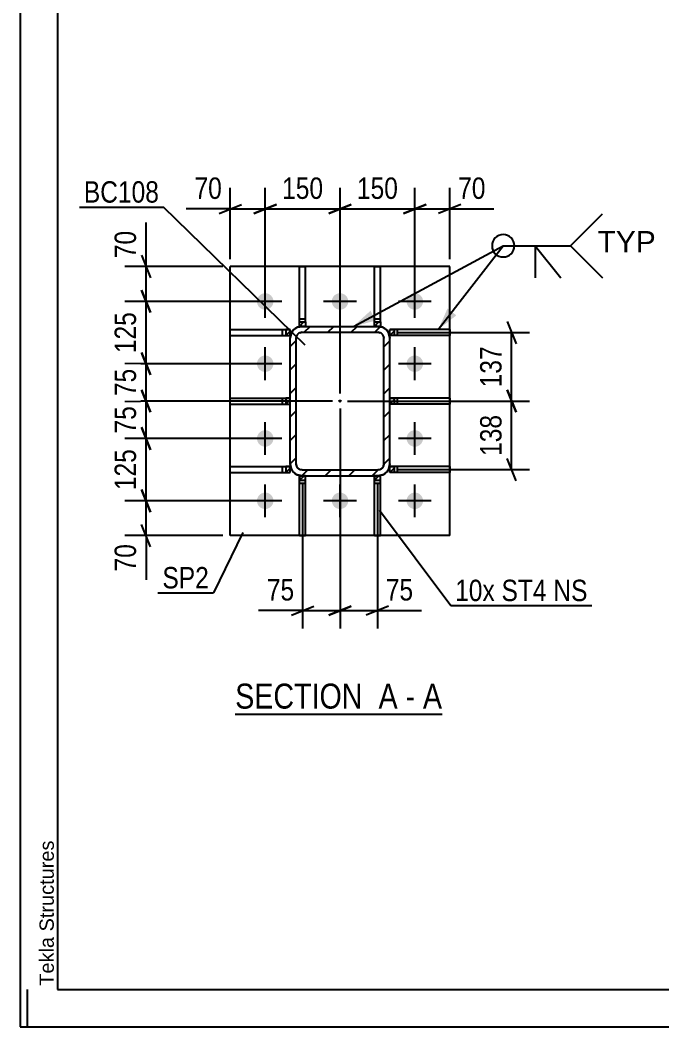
# Model space of a CAD drawing. Header units: millimetres. Extents: x -81 to 760, y -449 to 145.
# Drawn here: x -80.9 to 4.9, y -448.7 to -314 of the extents above; entities that cross this region are included whole.
import ezdxf

# ---------------------------------------------------------------- set-up
doc = ezdxf.new("R2010")
doc.units = ezdxf.units.MM
doc.linetypes.add('DXK_LINE_DOT2', pattern=[3.9198, 1.9599, -1.9599])
doc.linetypes.add('DXK_LINE_DOT3', pattern=[5.9187, 2.979, -0.9799, 0.9799, -0.9799])
doc.styles.add('Arial', font='ARIAL.TTF', dxfattribs={"height": 0.2})
doc.styles.add('Arial Narrow', font='ARIALN.TTF', dxfattribs={"height": 0.2})

# ---------------------------------------------------------------- blocks, each defined once
blk = doc.blocks.new('Unknown-389626899-1162 - 18990')
at = {"color": 5, "linetype": 'Continuous'}
for p, q in [((-80.92, 145.34), (-80.92, -448.66)), ((-75.92, 140.34), (-75.92, -443.66)), ((-79.92, -448.66), (-79.92, -443.66)), ((-75.92, -443.66), (755.08, -443.66)), ((-80.92, -448.66), (760.08, -448.66))]:
    blk.add_line(p, q, dxfattribs=at)
at = {"color": 174, "linetype": 'Continuous', "style": 'Arial'}
blk.add_text('Tekla Structures', height=1.9102, rotation=90, dxfattribs=at).set_placement((-76.42, -443.16))
blk = doc.blocks.new('Unknown-389626899-14 - 5765')
at = {"color": 6, "linetype": 'Continuous'}
blk.add_line((-52.17, -406.83), (-24.52, -406.83), dxfattribs=at)
at = {"color": 0, "linetype": 'Continuous'}
for points in [[(-34.06, -406.08), (-34.06, -402.58), (-52.17, -402.58), (-52.17, -406.08)], [(-30.45, -406.08), (-30.45, -402.58), (-33.01, -402.58), (-33.01, -406.08)], [(-28.13, -406.08), (-28.13, -402.58), (-29.4, -402.58), (-29.4, -406.08)], [(-24.52, -406.08), (-24.52, -402.58), (-27.08, -402.58), (-27.08, -406.08)]]:
    blk.add_wipeout(points, dxfattribs=at)
at = {"color": 7, "linetype": 'Continuous', "style": 'Arial Narrow'}
for s, p in [('SECTION ', (-52.17, -406.08)), ('A', (-33.01, -406.08)), ('A', (-27.08, -406.08)), ('-', (-29.4, -406.08))]:
    blk.add_text(s, height=3.34, dxfattribs=at).set_placement(p)
blk = doc.blocks.new('Part-389626899-5816 - 5765')
at = {"linetype": 'Continuous'}
h = blk.add_hatch(dxfattribs=at)
h.set_pattern_fill('', scale=0.7, style=0, pattern_type=0)
h.set_pattern_definition([(45, (-43.561, -354.9438), (-1.5715, 1.5715), [])])
h.paths.add_polyline_path([(-43.56, -354.36), (-43.56, -354.94), (-42.76, -354.94), (-42.76, -354.36)])
at = {"color": 2, "linetype": 'Continuous'}
for p, q in [((-43.56, -346.94), (-42.76, -346.94)), ((-43.56, -354.36), (-43.56, -346.94)), ((-42.76, -354.36), (-42.76, -346.94)), ((-43.56, -354.94), (-43.56, -354.36)), ((-43.56, -354.36), (-42.76, -354.36)), ((-42.76, -354.94), (-43.56, -354.94)), ((-42.76, -354.36), (-42.76, -354.94))]:
    blk.add_line(p, q, dxfattribs=at)
at = {"color": 7, "linetype": 'DXK_LINE_DOT2'}
for p, q in [((-43.56, -353.94), (-42.76, -353.94)), ((-43.56, -354.94), (-43.56, -354.36)), ((-42.76, -354.94), (-43.56, -354.94)), ((-42.76, -354.36), (-42.76, -354.94))]:
    blk.add_line(p, q, dxfattribs=at)
blk = doc.blocks.new('Part-389626899-5833 - 5765')
at = {"linetype": 'Continuous'}
h = blk.add_hatch(dxfattribs=at)
h.set_pattern_fill('', scale=0.7, style=0, pattern_type=0)
h.set_pattern_definition([(45, (-44.8276, -373.3438), (-1.57154, 1.57154), [])])
h.paths.add_polyline_path([(-44.83, -356.54), (-44.83, -373.34), (-44.71, -373.96), (-44.36, -374.48), (-43.84, -374.82), (-43.23, -374.94), (-33.09, -374.94), (-32.48, -374.82), (-31.96, -374.48), (-31.62, -373.96), (-31.49, -373.34), (-31.49, -356.54), (-31.62, -355.93), (-31.96, -355.41), (-32.48, -355.07), (-33.09, -354.94), (-43.23, -354.94), (-43.84, -355.07), (-44.36, -355.41), (-44.71, -355.93)])
h.paths.add_polyline_path([(-43.79, -355.98), (-43.53, -355.8), (-43.23, -355.74), (-33.09, -355.74), (-32.79, -355.8), (-32.53, -355.98), (-32.36, -356.24), (-32.29, -356.54), (-32.29, -373.34), (-32.36, -373.65), (-32.53, -373.91), (-32.79, -374.08), (-33.09, -374.14), (-43.23, -374.14), (-43.53, -374.08), (-43.79, -373.91), (-43.97, -373.65), (-44.03, -373.34), (-44.03, -356.54), (-43.97, -356.24)])
blk.add_hatch(color=30, dxfattribs=at).paths.add_polyline_path([(-38.16, -365.04, -1), (-38.16, -364.84, -1)])
at = {"color": 7, "linetype": 'DXK_LINE_DOT2'}
for p, q in [((-43.84, -355.07), (-43.23, -354.94)), ((-43.23, -354.94), (-33.09, -354.94)), ((-33.09, -354.94), (-32.48, -355.07)), ((-44.83, -356.54), (-44.71, -355.93)), ((-44.83, -373.34), (-44.83, -356.54)), ((-43.97, -356.24), (-44.03, -356.54)), ((-44.03, -373.34), (-44.03, -356.54)), ((-43.23, -355.74), (-43.53, -355.8)), ((-43.23, -355.74), (-33.09, -355.74)), ((-32.79, -355.8), (-33.09, -355.74)), ((-32.29, -356.54), (-32.36, -356.24)), ((-32.29, -373.34), (-32.29, -356.54)), ((-31.62, -355.93), (-31.49, -356.54)), ((-31.49, -373.34), (-31.49, -356.54)), ((-44.71, -373.96), (-44.83, -373.34)), ((-44.03, -373.34), (-43.97, -373.65)), ((-43.53, -374.08), (-43.23, -374.14)), ((-43.23, -374.14), (-33.09, -374.14)), ((-33.09, -374.14), (-32.79, -374.08)), ((-32.36, -373.65), (-32.29, -373.34)), ((-31.49, -373.34), (-31.62, -373.96)), ((-43.23, -374.94), (-43.84, -374.82)), ((-43.23, -374.94), (-33.09, -374.94)), ((-32.48, -374.82), (-33.09, -374.94))]:
    blk.add_line(p, q, dxfattribs=at)
at = {"color": 2, "linetype": 'Continuous'}
for p, q in [((-43.23, -354.94), (-43.84, -355.07)), ((-43.23, -354.94), (-33.09, -354.94)), ((-32.48, -355.07), (-33.09, -354.94)), ((-44.71, -355.93), (-44.83, -356.54)), ((-44.83, -373.34), (-44.83, -356.54)), ((-44.03, -356.54), (-43.97, -356.24)), ((-44.03, -373.34), (-44.03, -356.54)), ((-43.53, -355.8), (-43.23, -355.74)), ((-43.23, -355.74), (-33.09, -355.74)), ((-33.09, -355.74), (-32.79, -355.8)), ((-32.36, -356.24), (-32.29, -356.54)), ((-32.29, -373.34), (-32.29, -356.54)), ((-31.49, -356.54), (-31.62, -355.93)), ((-31.49, -373.34), (-31.49, -356.54)), ((-44.83, -373.34), (-44.71, -373.96)), ((-43.97, -373.65), (-44.03, -373.34)), ((-43.23, -374.14), (-43.53, -374.08)), ((-43.23, -374.14), (-33.09, -374.14)), ((-32.79, -374.08), (-33.09, -374.14)), ((-32.29, -373.34), (-32.36, -373.65)), ((-31.62, -373.96), (-31.49, -373.34)), ((-43.84, -374.82), (-43.23, -374.94)), ((-43.23, -374.94), (-33.09, -374.94)), ((-33.09, -374.94), (-32.48, -374.82))]:
    blk.add_line(p, q, dxfattribs=at)
at = {"color": 7, "linetype": 'DXK_LINE_DOT3'}
blk.add_line((-38.16, -364.94), (-38.16, -364.94), dxfattribs=at)
at = {"color": 30, "linetype": 'DXK_LINE_DOT3'}
blk.add_line((-38.16, -364.94), (-38.16, -364.94), dxfattribs=at)
at = {"color": 30, "linetype": 'Continuous'}
blk.add_circle((-38.16, -364.94), 0.1, dxfattribs=at)
at = {"color": 7, "linetype": 'DXK_LINE_DOT2'}
for centre, radius, start, end in [((-43.23, -356.54), 1.6, 112.5, 157.5), ((-33.09, -356.54), 1.6, 22.5, 67.5), ((-43.23, -356.54), 0.8, 112.5, 157.5), ((-33.09, -356.54), 0.8, 22.5, 67.5), ((-43.23, -373.34), 1.6, 202.5, 247.5), ((-43.23, -373.34), 0.8, 202.5, 247.5), ((-33.09, -373.34), 0.8, 292.5, 337.5), ((-33.09, -373.34), 1.6, 292.5, 337.5)]:
    blk.add_arc(centre, radius, start, end, dxfattribs=at)
at = {"color": 2, "linetype": 'Continuous'}
for centre, radius, start, end in [((-43.23, -356.54), 1.6, 112.5, 157.5), ((-33.09, -356.54), 1.6, 22.5, 67.5), ((-43.23, -356.54), 0.8, 112.5, 157.5), ((-33.09, -356.54), 0.8, 22.5, 67.5), ((-43.23, -373.34), 1.6, 202.5, 247.5), ((-43.23, -373.34), 0.8, 202.5, 247.5), ((-33.09, -373.34), 0.8, 292.5, 337.5), ((-33.09, -373.34), 1.6, 292.5, 337.5)]:
    blk.add_arc(centre, radius, start, end, dxfattribs=at)
blk = doc.blocks.new('Bolt-389626899-5777 - 5765')
at = {"linetype": 'Continuous'}
for points in [[(-49.26, -351.61, -1), (-47.06, -351.61, -1)], [(-39.26, -351.61, -1), (-37.06, -351.61, -1)], [(-29.26, -351.61, -1), (-27.06, -351.61, -1)], [(-49.26, -359.94, -1), (-47.06, -359.94, -1)], [(-29.26, -359.94, -1), (-27.06, -359.94, -1)], [(-49.26, -369.94, -1), (-47.06, -369.94, -1)], [(-29.26, -369.94, -1), (-27.06, -369.94, -1)], [(-49.26, -378.28, -1), (-47.06, -378.28, -1)], [(-39.26, -378.28, -1), (-37.06, -378.28, -1)], [(-29.26, -378.28, -1), (-27.06, -378.28, -1)]]:
    blk.add_hatch(color=1, dxfattribs=at).paths.add_polyline_path(points)
at = {"color": 1, "linetype": 'Continuous'}
for p, q in [((-48.16, -353.81), (-48.16, -349.41)), ((-38.16, -353.81), (-38.16, -349.41)), ((-28.16, -353.81), (-28.16, -349.41)), ((-45.96, -351.61), (-50.36, -351.61)), ((-35.96, -351.61), (-40.36, -351.61)), ((-25.96, -351.61), (-30.36, -351.61)), ((-48.16, -362.14), (-48.16, -357.74)), ((-28.16, -362.14), (-28.16, -357.74)), ((-45.96, -359.94), (-50.36, -359.94)), ((-25.96, -359.94), (-30.36, -359.94)), ((-48.16, -372.14), (-48.16, -367.74)), ((-28.16, -372.14), (-28.16, -367.74)), ((-45.96, -369.94), (-50.36, -369.94)), ((-25.96, -369.94), (-30.36, -369.94)), ((-48.16, -380.48), (-48.16, -376.08)), ((-38.16, -380.48), (-38.16, -376.08)), ((-28.16, -380.48), (-28.16, -376.08)), ((-45.96, -378.28), (-50.36, -378.28)), ((-35.96, -378.28), (-40.36, -378.28)), ((-25.96, -378.28), (-30.36, -378.28))]:
    blk.add_line(p, q, dxfattribs=at)
blk = doc.blocks.new('Part-389626899-5806 - 5765')
at = {"linetype": 'Continuous'}
h = blk.add_hatch(dxfattribs=at)
h.set_pattern_fill('', scale=0.7, style=0, pattern_type=0)
h.set_pattern_definition([(45, (-45.4114, -356.1772), (-1.5715, 1.5715), [])])
h.paths.add_polyline_path([(-45.41, -355.38), (-45.41, -356.18), (-44.83, -356.18), (-44.83, -355.38)])
at = {"color": 2, "linetype": 'Continuous'}
for p, q in [((-52.83, -355.38), (-45.41, -355.38)), ((-52.83, -356.18), (-52.83, -355.38)), ((-44.83, -355.38), (-45.41, -355.38)), ((-45.41, -355.38), (-45.41, -356.18)), ((-44.83, -356.18), (-44.83, -355.38)), ((-52.83, -356.18), (-45.41, -356.18)), ((-45.41, -356.18), (-44.83, -356.18))]:
    blk.add_line(p, q, dxfattribs=at)
at = {"color": 7, "linetype": 'DXK_LINE_DOT2'}
for p, q in [((-45.83, -356.18), (-45.83, -355.38)), ((-45.41, -355.38), (-44.83, -355.38)), ((-44.83, -356.18), (-44.83, -355.38)), ((-45.41, -356.18), (-44.83, -356.18))]:
    blk.add_line(p, q, dxfattribs=at)
blk = doc.blocks.new('Part-389626899-5875 - 5765')
at = {"color": 2, "linetype": 'Continuous'}
for p, q in [((-52.83, -382.94), (-52.83, -346.94)), ((-23.49, -346.94), (-52.83, -346.94)), ((-23.49, -382.94), (-23.49, -346.94)), ((-23.49, -382.94), (-52.83, -382.94))]:
    blk.add_line(p, q, dxfattribs=at)
blk = doc.blocks.new('Part-389626899-5811 - 5765')
at = {"linetype": 'Continuous'}
h = blk.add_hatch(dxfattribs=at)
h.set_pattern_fill('', scale=0.7, style=0, pattern_type=0)
h.set_pattern_definition([(45, (-45.4114, -365.3438), (-1.5715, 1.5715), [])])
h.paths.add_polyline_path([(-45.41, -364.54), (-45.41, -365.34), (-44.83, -365.34), (-44.83, -364.54)])
at = {"color": 2, "linetype": 'Continuous'}
for p, q in [((-52.83, -364.54), (-45.41, -364.54)), ((-52.83, -365.34), (-52.83, -364.54)), ((-44.83, -364.54), (-45.41, -364.54)), ((-45.41, -364.54), (-45.41, -365.34)), ((-44.83, -365.34), (-44.83, -364.54)), ((-52.83, -365.34), (-45.41, -365.34)), ((-45.41, -365.34), (-44.83, -365.34))]:
    blk.add_line(p, q, dxfattribs=at)
at = {"color": 7, "linetype": 'DXK_LINE_DOT2'}
for p, q in [((-45.83, -365.34), (-45.83, -364.54)), ((-45.41, -364.54), (-44.83, -364.54)), ((-44.83, -365.34), (-44.83, -364.54)), ((-45.41, -365.34), (-44.83, -365.34))]:
    blk.add_line(p, q, dxfattribs=at)
blk = doc.blocks.new('Part-389626899-5821 - 5765')
at = {"linetype": 'Continuous'}
h = blk.add_hatch(dxfattribs=at)
h.set_pattern_fill('', scale=0.7, style=0, pattern_type=0)
h.set_pattern_definition([(45, (-33.561, -354.9438), (-1.5715, 1.5715), [])])
h.paths.add_polyline_path([(-33.56, -354.36), (-33.56, -354.94), (-32.76, -354.94), (-32.76, -354.36)])
at = {"color": 2, "linetype": 'Continuous'}
for p, q in [((-33.56, -346.94), (-32.76, -346.94)), ((-33.56, -354.36), (-33.56, -346.94)), ((-32.76, -354.36), (-32.76, -346.94)), ((-33.56, -354.94), (-33.56, -354.36)), ((-33.56, -354.36), (-32.76, -354.36)), ((-32.76, -354.94), (-33.56, -354.94)), ((-32.76, -354.36), (-32.76, -354.94))]:
    blk.add_line(p, q, dxfattribs=at)
at = {"color": 7, "linetype": 'DXK_LINE_DOT2'}
for p, q in [((-33.56, -353.94), (-32.76, -353.94)), ((-33.56, -354.94), (-33.56, -354.36)), ((-32.76, -354.94), (-33.56, -354.94)), ((-32.76, -354.36), (-32.76, -354.94))]:
    blk.add_line(p, q, dxfattribs=at)
blk = doc.blocks.new('Part-389626899-5826 - 5765')
at = {"linetype": 'Continuous'}
h = blk.add_hatch(dxfattribs=at)
h.set_pattern_fill('', scale=0.7, style=0, pattern_type=0)
h.set_pattern_definition([(45, (-43.561, -375.5274), (-1.5715, 1.5715), [])])
h.paths.add_polyline_path([(-43.56, -374.94), (-43.56, -375.53), (-42.76, -375.53), (-42.76, -374.94)])
at = {"color": 7, "linetype": 'DXK_LINE_DOT2'}
for p, q in [((-43.56, -375.53), (-43.56, -374.94)), ((-42.76, -374.94), (-43.56, -374.94)), ((-42.76, -375.53), (-42.76, -374.94)), ((-43.56, -375.94), (-42.76, -375.94))]:
    blk.add_line(p, q, dxfattribs=at)
at = {"color": 2, "linetype": 'Continuous'}
for p, q in [((-43.56, -374.94), (-43.56, -375.53)), ((-43.56, -374.94), (-42.76, -374.94)), ((-43.56, -382.94), (-43.56, -375.53)), ((-43.56, -375.53), (-42.76, -375.53)), ((-42.76, -375.53), (-42.76, -374.94)), ((-42.76, -382.94), (-42.76, -375.53)), ((-43.56, -382.94), (-42.76, -382.94))]:
    blk.add_line(p, q, dxfattribs=at)
blk = doc.blocks.new('Part-389626899-5831 - 5765')
at = {"linetype": 'Continuous'}
h = blk.add_hatch(dxfattribs=at)
h.set_pattern_fill('', scale=0.7, style=0, pattern_type=0)
h.set_pattern_definition([(45, (-33.561, -375.5274), (-1.5715, 1.5715), [])])
h.paths.add_polyline_path([(-33.56, -374.94), (-33.56, -375.53), (-32.76, -375.53), (-32.76, -374.94)])
at = {"color": 7, "linetype": 'DXK_LINE_DOT2'}
for p, q in [((-33.56, -375.53), (-33.56, -374.94)), ((-32.76, -374.94), (-33.56, -374.94)), ((-32.76, -375.53), (-32.76, -374.94)), ((-33.56, -375.94), (-32.76, -375.94))]:
    blk.add_line(p, q, dxfattribs=at)
at = {"color": 2, "linetype": 'Continuous'}
for p, q in [((-33.56, -374.94), (-33.56, -375.53)), ((-33.56, -374.94), (-32.76, -374.94)), ((-33.56, -382.94), (-33.56, -375.53)), ((-33.56, -375.53), (-32.76, -375.53)), ((-32.76, -375.53), (-32.76, -374.94)), ((-32.76, -382.94), (-32.76, -375.53)), ((-33.56, -382.94), (-32.76, -382.94))]:
    blk.add_line(p, q, dxfattribs=at)
blk = doc.blocks.new('Part-389626899-5966 - 5765')
at = {"linetype": 'Continuous'}
h = blk.add_hatch(dxfattribs=at)
h.set_pattern_fill('', scale=0.7, style=0, pattern_type=0)
h.set_pattern_definition([(45, (-31.4942, -374.5105), (-1.5715, 1.5715), [])])
h.paths.add_polyline_path([(-31.49, -373.71), (-31.49, -374.51), (-30.91, -374.51), (-30.91, -373.71)])
at = {"color": 7, "linetype": 'DXK_LINE_DOT2'}
for p, q in [((-31.49, -374.51), (-31.49, -373.71)), ((-30.91, -373.71), (-31.49, -373.71)), ((-30.49, -374.51), (-30.49, -373.71)), ((-30.91, -374.51), (-31.49, -374.51))]:
    blk.add_line(p, q, dxfattribs=at)
at = {"color": 2, "linetype": 'Continuous'}
for p, q in [((-31.49, -374.51), (-31.49, -373.71)), ((-31.49, -373.71), (-30.91, -373.71)), ((-23.49, -373.71), (-30.91, -373.71)), ((-30.91, -373.71), (-30.91, -374.51)), ((-23.49, -373.71), (-23.49, -374.51)), ((-30.91, -374.51), (-31.49, -374.51)), ((-23.49, -374.51), (-30.91, -374.51))]:
    blk.add_line(p, q, dxfattribs=at)
blk = doc.blocks.new('Part-389626899-5971 - 5765')
at = {"linetype": 'Continuous'}
h = blk.add_hatch(dxfattribs=at)
h.set_pattern_fill('', scale=0.7, style=0, pattern_type=0)
h.set_pattern_definition([(45, (-31.4942, -356.1772), (-1.5715, 1.5715), [])])
h.paths.add_polyline_path([(-31.49, -355.38), (-31.49, -356.18), (-30.91, -356.18), (-30.91, -355.38)])
at = {"color": 7, "linetype": 'DXK_LINE_DOT2'}
for p, q in [((-31.49, -356.18), (-31.49, -355.38)), ((-30.91, -355.38), (-31.49, -355.38)), ((-30.49, -356.18), (-30.49, -355.38)), ((-30.91, -356.18), (-31.49, -356.18))]:
    blk.add_line(p, q, dxfattribs=at)
at = {"color": 2, "linetype": 'Continuous'}
for p, q in [((-31.49, -356.18), (-31.49, -355.38)), ((-31.49, -355.38), (-30.91, -355.38)), ((-23.49, -355.38), (-30.91, -355.38)), ((-30.91, -355.38), (-30.91, -356.18)), ((-23.49, -355.38), (-23.49, -356.18)), ((-30.91, -356.18), (-31.49, -356.18)), ((-23.49, -356.18), (-30.91, -356.18))]:
    blk.add_line(p, q, dxfattribs=at)
blk = doc.blocks.new('Part-389626899-5976 - 5765')
at = {"linetype": 'Continuous'}
h = blk.add_hatch(dxfattribs=at)
h.set_pattern_fill('', scale=0.7, style=0, pattern_type=0)
h.set_pattern_definition([(45, (-31.4942, -365.3438), (-1.5715, 1.5715), [])])
h.paths.add_polyline_path([(-31.49, -364.54), (-31.49, -365.34), (-30.91, -365.34), (-30.91, -364.54)])
at = {"color": 7, "linetype": 'DXK_LINE_DOT2'}
for p, q in [((-31.49, -365.34), (-31.49, -364.54)), ((-30.91, -364.54), (-31.49, -364.54)), ((-30.49, -365.34), (-30.49, -364.54)), ((-30.91, -365.34), (-31.49, -365.34))]:
    blk.add_line(p, q, dxfattribs=at)
at = {"color": 2, "linetype": 'Continuous'}
for p, q in [((-31.49, -365.34), (-31.49, -364.54)), ((-31.49, -364.54), (-30.91, -364.54)), ((-23.49, -364.54), (-30.91, -364.54)), ((-30.91, -364.54), (-30.91, -365.34)), ((-23.49, -364.54), (-23.49, -365.34)), ((-30.91, -365.34), (-31.49, -365.34)), ((-23.49, -365.34), (-30.91, -365.34))]:
    blk.add_line(p, q, dxfattribs=at)
blk = doc.blocks.new('Part-389626899-5981 - 5765')
at = {"linetype": 'Continuous'}
h = blk.add_hatch(dxfattribs=at)
h.set_pattern_fill('', scale=0.7, style=0, pattern_type=0)
h.set_pattern_definition([(45, (-45.4114, -374.5105), (-1.5715, 1.5715), [])])
h.paths.add_polyline_path([(-45.41, -373.71), (-45.41, -374.51), (-44.83, -374.51), (-44.83, -373.71)])
at = {"color": 2, "linetype": 'Continuous'}
for p, q in [((-52.83, -373.71), (-45.41, -373.71)), ((-52.83, -374.51), (-52.83, -373.71)), ((-44.83, -373.71), (-45.41, -373.71)), ((-45.41, -373.71), (-45.41, -374.51)), ((-44.83, -374.51), (-44.83, -373.71)), ((-52.83, -374.51), (-45.41, -374.51)), ((-45.41, -374.51), (-44.83, -374.51))]:
    blk.add_line(p, q, dxfattribs=at)
at = {"color": 7, "linetype": 'DXK_LINE_DOT2'}
for p, q in [((-45.83, -374.51), (-45.83, -373.71)), ((-45.41, -373.71), (-44.83, -373.71)), ((-44.83, -374.51), (-44.83, -373.71)), ((-45.41, -374.51), (-44.83, -374.51))]:
    blk.add_line(p, q, dxfattribs=at)
blk = doc.blocks.new('StraightDimension-389626899-69944 - 5765')
at = {"color": 7, "linetype": 'Continuous'}
for p, q in [((-64.08, -346.94), (-64.08, -341.04)), ((-64.08, -346.94), (-64.08, -341.04)), ((-64.68, -345.44), (-63.48, -348.44)), ((-53.83, -346.94), (-66.93, -346.94)), ((-64.08, -351.61), (-64.08, -346.94)), ((-63.48, -353.11), (-64.68, -350.11)), ((-49.16, -351.61), (-66.93, -351.61))]:
    blk.add_line(p, q, dxfattribs=at)
at = {"color": 0}
blk.add_wipeout([(-64.83, -341.56), (-69.03, -341.56), (-69.03, -346.42), (-64.83, -346.42)], dxfattribs=at)
at = {"color": 3, "style": 'Arial Narrow'}
blk.add_text('70', height=2.863, rotation=90.0002, dxfattribs=at).set_placement((-65.43, -345.82))
blk = doc.blocks.new('StraightDimension-389626899-69945 - 5765')
at = {"color": 7, "linetype": 'Continuous'}
for p, q in [((-64.68, -350.11), (-63.48, -353.11)), ((-49.16, -351.61), (-66.93, -351.61)), ((-64.08, -359.94), (-64.08, -351.61)), ((-63.48, -361.44), (-64.68, -358.44)), ((-49.16, -359.94), (-66.93, -359.94))]:
    blk.add_line(p, q, dxfattribs=at)
at = {"color": 0}
blk.add_wipeout([(-64.83, -352.43), (-69.03, -352.43), (-69.03, -359.12), (-64.83, -359.12)], dxfattribs=at)
at = {"color": 3, "style": 'Arial Narrow'}
blk.add_text('125', height=2.863, rotation=90.0002, dxfattribs=at).set_placement((-65.43, -358.52))
blk = doc.blocks.new('StraightDimension-389626899-69949 - 5765')
at = {"color": 7, "linetype": 'Continuous'}
for p, q in [((-64.68, -376.78), (-63.48, -379.78)), ((-49.16, -378.28), (-66.93, -378.28)), ((-64.08, -382.94), (-64.08, -378.28)), ((-63.48, -384.44), (-64.68, -381.44)), ((-53.83, -382.94), (-66.93, -382.94)), ((-64.08, -382.94), (-64.08, -388.85)), ((-64.08, -382.94), (-64.08, -388.85))]:
    blk.add_line(p, q, dxfattribs=at)
at = {"color": 0}
blk.add_wipeout([(-64.83, -383.47), (-69.03, -383.47), (-69.03, -388.33), (-64.83, -388.33)], dxfattribs=at)
at = {"color": 3, "style": 'Arial Narrow'}
blk.add_text('70', height=2.863, rotation=90.0002, dxfattribs=at).set_placement((-65.43, -387.73))
blk = doc.blocks.new('StraightDimension-389626899-69947 - 5765')
at = {"color": 7, "linetype": 'Continuous'}
for p, q in [((-64.68, -363.44), (-63.48, -366.44)), ((-39.16, -364.94), (-66.93, -364.94)), ((-64.08, -369.94), (-64.08, -364.94)), ((-63.48, -371.44), (-64.68, -368.44)), ((-49.16, -369.94), (-66.93, -369.94))]:
    blk.add_line(p, q, dxfattribs=at)
at = {"color": 0}
blk.add_wipeout([(-64.83, -365.02), (-69.03, -365.02), (-69.03, -369.87), (-64.83, -369.87)], dxfattribs=at)
at = {"color": 3, "style": 'Arial Narrow'}
blk.add_text('75', height=2.863, rotation=90.0002, dxfattribs=at).set_placement((-65.43, -369.27))
blk = doc.blocks.new('StraightDimension-389626899-70081 - 5765')
at = {"color": 7, "linetype": 'Continuous'}
for p, q in [((-48.16, -350.61), (-48.16, -336.39)), ((-38.16, -363.94), (-38.16, -336.39)), ((-49.66, -339.84), (-46.66, -338.64)), ((-48.16, -339.24), (-38.16, -339.24)), ((-36.66, -338.64), (-39.66, -339.84))]:
    blk.add_line(p, q, dxfattribs=at)
at = {"color": 0}
blk.add_wipeout([(-39.82, -338.49), (-39.82, -334.29), (-46.5, -334.29), (-46.5, -338.49)], dxfattribs=at)
at = {"color": 3, "style": 'Arial Narrow'}
blk.add_text('150', height=2.863, dxfattribs=at).set_placement((-45.9, -337.89))
blk = doc.blocks.new('StraightDimension-389626899-69807 - 5765')
at = {"color": 7, "linetype": 'Continuous'}
for p, q in [((-38.16, -365.94), (-38.16, -395.37)), ((-33.16, -375.94), (-33.16, -395.37)), ((-39.66, -393.57), (-36.66, -392.37)), ((-38.16, -392.97), (-33.16, -392.97)), ((-31.66, -392.37), (-34.66, -393.57)), ((-33.16, -392.97), (-27.25, -392.97)), ((-33.16, -392.97), (-27.25, -392.97))]:
    blk.add_line(p, q, dxfattribs=at)
at = {"color": 0}
blk.add_wipeout([(-27.78, -392.22), (-27.78, -388.02), (-32.64, -388.02), (-32.64, -392.22)], dxfattribs=at)
at = {"color": 3, "style": 'Arial Narrow'}
blk.add_text('75', height=2.863, dxfattribs=at).set_placement((-32.04, -391.62))
blk = doc.blocks.new('StraightDimension-389626899-70079 - 5765')
at = {"color": 7, "linetype": 'Continuous'}
for p, q in [((-28.16, -350.61), (-28.16, -336.39)), ((-23.49, -345.94), (-23.49, -336.39)), ((-29.66, -339.84), (-26.66, -338.64)), ((-28.16, -339.24), (-23.49, -339.24)), ((-21.99, -338.64), (-24.99, -339.84)), ((-23.49, -339.24), (-17.59, -339.24)), ((-23.49, -339.24), (-17.59, -339.24))]:
    blk.add_line(p, q, dxfattribs=at)
at = {"color": 0}
blk.add_wipeout([(-18.11, -338.49), (-18.11, -334.29), (-22.97, -334.29), (-22.97, -338.49)], dxfattribs=at)
at = {"color": 3, "style": 'Arial Narrow'}
blk.add_text('70', height=2.863, dxfattribs=at).set_placement((-22.37, -337.89))
blk = doc.blocks.new('StraightDimension-389626899-69808 - 5765')
at = {"color": 7, "linetype": 'Continuous'}
for p, q in [((-38.16, -365.94), (-38.16, -395.37)), ((-43.16, -375.94), (-43.16, -395.37)), ((-43.16, -392.97), (-49.07, -392.97)), ((-43.16, -392.97), (-49.07, -392.97)), ((-44.66, -393.57), (-41.66, -392.37)), ((-43.16, -392.97), (-38.16, -392.97)), ((-36.66, -392.37), (-39.66, -393.57))]:
    blk.add_line(p, q, dxfattribs=at)
at = {"color": 0}
blk.add_wipeout([(-43.69, -392.22), (-43.69, -388.02), (-48.54, -388.02), (-48.54, -392.22)], dxfattribs=at)
at = {"color": 3, "style": 'Arial Narrow'}
blk.add_text('75', height=2.863, dxfattribs=at).set_placement((-47.94, -391.62))
blk = doc.blocks.new('StraightDimension-389626899-69869 - 5765')
at = {"color": 7, "linetype": 'Continuous'}
for p, q in [((-15.82, -354.28), (-14.62, -357.28)), ((-30.49, -355.78), (-12.82, -355.78)), ((-15.22, -364.94), (-15.22, -355.78)), ((-14.62, -366.44), (-15.82, -363.44)), ((-37.16, -364.94), (-12.82, -364.94))]:
    blk.add_line(p, q, dxfattribs=at)
at = {"color": 0}
blk.add_wipeout([(-15.97, -357.02), (-20.17, -357.02), (-20.17, -363.7), (-15.97, -363.7)], dxfattribs=at)
at = {"color": 3, "style": 'Arial Narrow'}
blk.add_text('137', height=2.863, rotation=90.0002, dxfattribs=at).set_placement((-16.57, -363.1))
blk = doc.blocks.new('StraightDimension-389626899-69870 - 5765')
at = {"color": 7, "linetype": 'Continuous'}
for p, q in [((-15.82, -363.44), (-14.62, -366.44)), ((-37.16, -364.94), (-12.82, -364.94)), ((-15.22, -374.11), (-15.22, -364.94)), ((-14.62, -375.61), (-15.82, -372.61)), ((-30.49, -374.11), (-12.82, -374.11))]:
    blk.add_line(p, q, dxfattribs=at)
at = {"color": 0}
blk.add_wipeout([(-15.97, -366.18), (-20.17, -366.18), (-20.17, -372.87), (-15.97, -372.87)], dxfattribs=at)
at = {"color": 3, "style": 'Arial Narrow'}
blk.add_text('138', height=2.863, rotation=90.0002, dxfattribs=at).set_placement((-16.57, -372.27))
blk = doc.blocks.new('StraightDimension-389626899-69946 - 5765')
at = {"color": 7, "linetype": 'Continuous'}
for p, q in [((-64.68, -358.44), (-63.48, -361.44)), ((-49.16, -359.94), (-66.93, -359.94)), ((-64.08, -364.94), (-64.08, -359.94)), ((-63.48, -366.44), (-64.68, -363.44)), ((-39.16, -364.94), (-66.93, -364.94))]:
    blk.add_line(p, q, dxfattribs=at)
at = {"color": 0}
blk.add_wipeout([(-64.83, -360.02), (-69.03, -360.02), (-69.03, -364.87), (-64.83, -364.87)], dxfattribs=at)
at = {"color": 3, "style": 'Arial Narrow'}
blk.add_text('75', height=2.863, rotation=90.0002, dxfattribs=at).set_placement((-65.43, -364.27))
blk = doc.blocks.new('StraightDimension-389626899-69948 - 5765')
at = {"color": 7, "linetype": 'Continuous'}
for p, q in [((-64.68, -368.44), (-63.48, -371.44)), ((-49.16, -369.94), (-66.93, -369.94)), ((-64.08, -378.28), (-64.08, -369.94)), ((-63.48, -379.78), (-64.68, -376.78)), ((-49.16, -378.28), (-66.93, -378.28))]:
    blk.add_line(p, q, dxfattribs=at)
at = {"color": 0}
blk.add_wipeout([(-64.83, -370.77), (-69.03, -370.77), (-69.03, -377.45), (-64.83, -377.45)], dxfattribs=at)
at = {"color": 3, "style": 'Arial Narrow'}
blk.add_text('125', height=2.863, rotation=90.0002, dxfattribs=at).set_placement((-65.43, -376.85))
blk = doc.blocks.new('StraightDimension-389626899-70080 - 5765')
at = {"color": 7, "linetype": 'Continuous'}
for p, q in [((-38.16, -363.94), (-38.16, -336.39)), ((-28.16, -350.61), (-28.16, -336.39)), ((-39.66, -339.84), (-36.66, -338.64)), ((-38.16, -339.24), (-28.16, -339.24)), ((-26.66, -338.64), (-29.66, -339.84))]:
    blk.add_line(p, q, dxfattribs=at)
at = {"color": 0}
blk.add_wipeout([(-29.82, -338.49), (-29.82, -334.29), (-36.5, -334.29), (-36.5, -338.49)], dxfattribs=at)
at = {"color": 3, "style": 'Arial Narrow'}
blk.add_text('150', height=2.863, dxfattribs=at).set_placement((-35.9, -337.89))
blk = doc.blocks.new('StraightDimension-389626899-70082 - 5765')
at = {"color": 7, "linetype": 'Continuous'}
for p, q in [((-52.83, -345.94), (-52.83, -336.39)), ((-48.16, -350.61), (-48.16, -336.39)), ((-52.83, -339.24), (-58.73, -339.24)), ((-52.83, -339.24), (-58.73, -339.24)), ((-54.33, -339.84), (-51.33, -338.64)), ((-52.83, -339.24), (-48.16, -339.24)), ((-46.66, -338.64), (-49.66, -339.84))]:
    blk.add_line(p, q, dxfattribs=at)
at = {"color": 0}
blk.add_wipeout([(-53.35, -338.49), (-53.35, -334.29), (-58.21, -334.29), (-58.21, -338.49)], dxfattribs=at)
at = {"color": 3, "style": 'Arial Narrow'}
blk.add_text('70', height=2.863, dxfattribs=at).set_placement((-57.61, -337.89))
blk = doc.blocks.new('MarkSet-389626899-6133 - 5765')
at = {"color": 0}
for points in [[(-17.47, -391.7), (-17.47, -388.7), (-22.77, -388.7), (-22.77, -391.7)], [(-10.54, -391.7), (-10.54, -388.7), (-16.57, -388.7), (-16.57, -391.7)], [(-5.08, -391.7), (-5.08, -388.7), (-9.64, -388.7), (-9.64, -391.7)]]:
    blk.add_wipeout(points, dxfattribs=at)
for points in [[(-17.47, -391.7), (-17.47, -388.7), (-22.77, -388.7), (-22.77, -391.7)], [(-10.54, -391.7), (-10.54, -388.7), (-16.57, -388.7), (-16.57, -391.7)], [(-5.08, -391.7), (-5.08, -388.7), (-9.64, -388.7), (-9.64, -391.7)]]:
    blk.add_wipeout(points, dxfattribs=at)
at = {"color": 30, "linetype": 'Continuous'}
for p, q in [((-32.87, -379.53), (-23.37, -392.3)), ((-23.37, -392.3), (-4.48, -392.3))]:
    blk.add_line(p, q, dxfattribs=at)
at = {"color": 3, "style": 'Arial Narrow'}
for s, p in [('10x', (-22.77, -391.7)), ('ST4', (-16.57, -391.7)), ('NS', (-9.64, -391.7))]:
    blk.add_text(s, height=2.863, dxfattribs=at).set_placement(p)
blk = doc.blocks.new('Mark-389626899-5871 - 5765')
at = {"color": 0}
blk.add_wipeout([(-55.69, -390), (-55.69, -387), (-61.9, -387), (-61.9, -390)], dxfattribs=at)
blk.add_wipeout([(-55.69, -390), (-55.69, -387), (-61.9, -387), (-61.9, -390)], dxfattribs=at)
at = {"color": 30, "linetype": 'Continuous'}
for p in [(-51.17, -382.5), (-62.5, -390.6)]:
    blk.add_line(p, (-55.09, -390.6), dxfattribs=at)
at = {"color": 3, "style": 'Arial Narrow'}
blk.add_text('SP2', height=2.863, dxfattribs=at).set_placement((-61.9, -390))
blk = doc.blocks.new('WeldMark-389626899-52455 - 5765')
at = {"linetype": 'Continuous'}
for points in [[(-33.38, -354.18), (-36.38, -354.94), (-34.09, -352.86)], [(-22.61, -353.47), (-25.04, -355.38), (-23.79, -352.55)]]:
    blk.add_hatch(color=30, dxfattribs=at).paths.add_polyline_path(points)
at = {"color": 30, "linetype": 'Continuous'}
for p, q in [((-36.38, -354.94), (-16.34, -344.16)), ((-25.04, -355.38), (-16.34, -344.16)), ((-16.34, -344.16), (-7.34, -344.16))]:
    blk.add_line(p, q, dxfattribs=at)
at = {"color": 3, "linetype": 'Continuous'}
for q in [(-8.63, -348.45), (-12.06, -348.45)]:
    blk.add_line((-12.06, -344.16), q, dxfattribs=at)
for start, end in [(90, 270), (270, 90)]:
    blk.add_arc((-16.34, -344.16), 1.5, start, end, dxfattribs=at)
at = {"color": 0, "linetype": 'Continuous'}
blk.add_wipeout([(4.03, -345.06), (4.03, -342.06), (-3.74, -342.06), (-3.74, -345.06)], dxfattribs=at)
blk.add_wipeout([(4.03, -345.06), (4.03, -342.06), (-3.74, -342.06), (-3.74, -345.06)], dxfattribs=at)
at = {"color": 3, "linetype": 'Continuous'}
for q in [(-3.06, -339.88), (-3.06, -348.45)]:
    blk.add_line((-7.34, -344.16), q, dxfattribs=at)
at = {"color": 3, "linetype": 'Continuous', "style": 'Arial'}
blk.add_text('TYP', height=2.865, dxfattribs=at).set_placement((-3.74, -345.06))
blk = doc.blocks.new('Mark-389626899-63263 - 5765')
at = {"color": 0}
blk.add_wipeout([(-62.35, -338.39), (-62.35, -335.39), (-72.4, -335.39), (-72.4, -338.39)], dxfattribs=at)
blk.add_wipeout([(-62.35, -338.39), (-62.35, -335.39), (-72.4, -335.39), (-72.4, -338.39)], dxfattribs=at)
at = {"color": 30, "linetype": 'Continuous'}
for p in [(-73, -338.99), (-42.81, -357.46)]:
    blk.add_line(p, (-61.75, -338.99), dxfattribs=at)
at = {"color": 3, "style": 'Arial Narrow'}
blk.add_text('BC108', height=2.863, dxfattribs=at).set_placement((-72.4, -338.39))

msp = doc.modelspace()

# ---------------------------------------------------------------- block references
for name in ['Unknown-389626899-1162 - 18990', 'Part-389626899-5875 - 5765', 'Part-389626899-5816 - 5765', 'Part-389626899-5821 - 5765', 'Bolt-389626899-5777 - 5765', 'Part-389626899-5806 - 5765', 'Part-389626899-5833 - 5765', 'Part-389626899-5971 - 5765', 'Part-389626899-5811 - 5765', 'Part-389626899-5976 - 5765', 'Part-389626899-5981 - 5765', 'Part-389626899-5966 - 5765', 'Part-389626899-5826 - 5765', 'Part-389626899-5831 - 5765']:
    msp.add_blockref(name, (0, 0))

# ---------------------------------------------------------------- next in the draw order: block references
for name in ['StraightDimension-389626899-70079 - 5765', 'StraightDimension-389626899-69944 - 5765', 'StraightDimension-389626899-69947 - 5765', 'StraightDimension-389626899-69949 - 5765', 'Unknown-389626899-14 - 5765']:
    msp.add_blockref(name, (0, 0))

# ---------------------------------------------------------------- next in the draw order: block references
for name in ['StraightDimension-389626899-69945 - 5765', 'StraightDimension-389626899-69807 - 5765', 'Mark-389626899-5871 - 5765']:
    msp.add_blockref(name, (0, 0))

# ---------------------------------------------------------------- next in the draw order: block references
for name in ['StraightDimension-389626899-70081 - 5765', 'StraightDimension-389626899-69808 - 5765', 'MarkSet-389626899-6133 - 5765']:
    msp.add_blockref(name, (0, 0))

# ---------------------------------------------------------------- next in the draw order: block references
for name in ['StraightDimension-389626899-70082 - 5765', 'StraightDimension-389626899-69869 - 5765', 'StraightDimension-389626899-69946 - 5765', 'StraightDimension-389626899-69948 - 5765']:
    msp.add_blockref(name, (0, 0))

# ---------------------------------------------------------------- next in the draw order: block references
for name in ['Mark-389626899-63263 - 5765', 'StraightDimension-389626899-69870 - 5765']:
    msp.add_blockref(name, (0, 0))

# ---------------------------------------------------------------- next in the draw order: block references
msp.add_blockref('StraightDimension-389626899-70080 - 5765', (0, 0))

# ---------------------------------------------------------------- next in the draw order: block references
msp.add_blockref('WeldMark-389626899-52455 - 5765', (0, 0))

doc.saveas('drawing.dxf')
